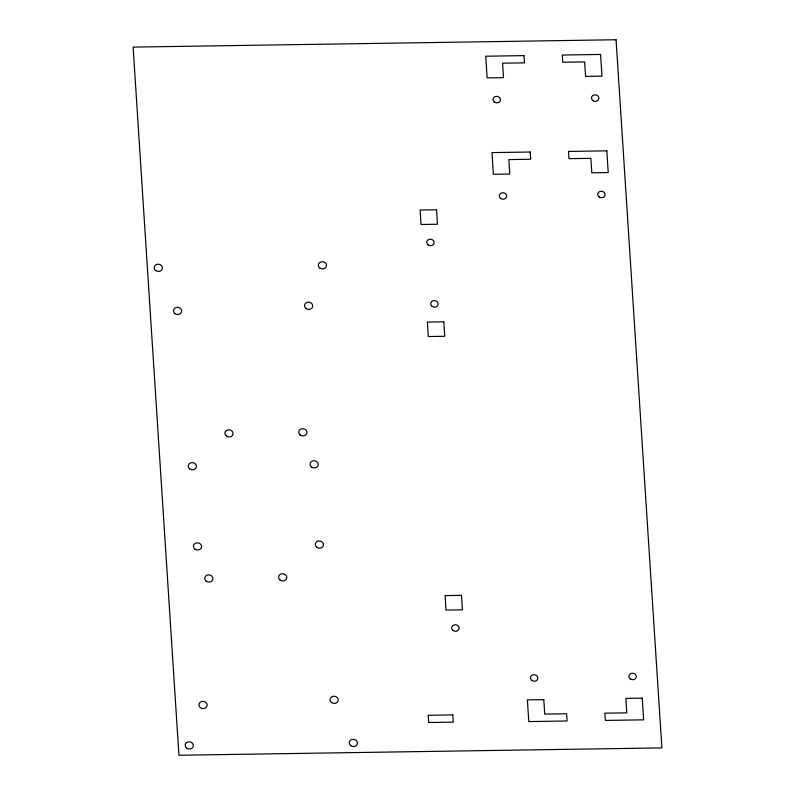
<?xml version="1.0" encoding="UTF-8"?>
<svg xmlns="http://www.w3.org/2000/svg" width="795" height="795" viewBox="0 0 795 795"><rect width="100%" height="100%" fill="white"/><g stroke="black" fill="none" stroke-linecap="round" stroke-linejoin="round"><path stroke-width="1.19" d="M616.055 39.75L133.103 47.104L178.945 755.25L661.897 747.896L616.055 39.75M524.004 55.62L485.725 56.207L487.126 77.9L503.533 77.652L502.599 63.183L524.471 62.855L524.004 55.62M600.583 54.457L562.294 55.044L562.761 62.268L584.643 61.94L585.577 76.4L601.984 76.151L600.583 54.457M530.245 152.024L491.966 152.6L493.367 174.294L509.774 174.045L508.84 159.586L530.712 159.248L530.245 152.024M606.823 150.851L568.534 151.438L569.001 158.672L590.884 158.334L591.818 172.793L608.225 172.545L606.823 150.851M436.534 209.771L420.128 210.019L421.062 224.478L437.469 224.23L436.534 209.771M443.789 321.836L427.382 322.084L428.316 336.543L444.723 336.295L443.789 321.836M461.498 595.356L445.091 595.604L446.025 610.063L462.432 609.815L461.498 595.356M543.8 699.64L527.393 699.888L528.794 721.582L567.083 720.995L566.616 713.771L544.734 714.099L543.8 699.64M642.251 698.139L625.844 698.388L626.778 712.857L604.896 713.185L605.363 720.419L643.652 719.833L642.251 698.139M452.812 714.894L428.197 715.271L428.664 722.506L453.279 722.128L452.812 714.894M453.071 630.465A3.707 3.24 8.6 0 0 459.053 628.656A3.707 3.24 8.6 0 0 454.074 624.93A3.707 3.24 8.6 0 0 453.071 630.465M630.306 678.9A3.707 3.24 8.6 0 0 636.288 677.092A3.707 3.24 8.6 0 0 631.309 673.375A3.707 3.24 8.6 0 0 630.306 678.9M599.102 196.922A3.707 3.24 8.6 0 0 605.084 195.113A3.707 3.24 8.6 0 0 600.106 191.396A3.707 3.24 8.6 0 0 599.102 196.922M531.855 680.401A3.707 3.24 8.6 0 0 537.837 678.592A3.707 3.24 8.6 0 0 532.859 674.875A3.707 3.24 8.6 0 0 531.855 680.401M500.651 198.422A3.707 3.24 8.6 0 0 506.634 196.613A3.707 3.24 8.6 0 0 501.655 192.897A3.707 3.24 8.6 0 0 500.651 198.422M319.838 268.024A4.124 3.607 8.6 0 0 326.487 266.007A4.124 3.607 8.6 0 0 320.951 261.883A4.124 3.607 8.6 0 0 319.838 268.024M306.035 308.52A4.124 3.607 8.6 0 0 312.683 306.502A4.124 3.607 8.6 0 0 307.148 302.378A4.124 3.607 8.6 0 0 306.035 308.52M194.944 549.146A4.124 3.607 8.6 0 0 201.582 547.129A4.124 3.607 8.6 0 0 196.057 543.005A4.124 3.607 8.6 0 0 194.944 549.146M280.088 580.052A4.124 3.607 8.6 0 0 286.737 578.044A4.124 3.607 8.6 0 0 281.201 573.91A4.124 3.607 8.6 0 0 280.088 580.052M200.479 707.669A4.124 3.607 8.6 0 0 207.127 705.652A4.124 3.607 8.6 0 0 201.592 701.528A4.124 3.607 8.6 0 0 200.479 707.669M226.426 436.127A4.124 3.607 8.6 0 0 233.074 434.12A4.124 3.607 8.6 0 0 227.539 429.986A4.124 3.607 8.6 0 0 226.426 436.127M316.768 547.288A4.124 3.607 8.6 0 0 323.416 545.281A4.124 3.607 8.6 0 0 317.881 541.147A4.124 3.607 8.6 0 0 316.768 547.288M174.97 313.647A4.124 3.607 8.6 0 0 181.618 311.64A4.124 3.607 8.6 0 0 176.083 307.506A4.124 3.607 8.6 0 0 174.97 313.647M300.262 435.004A4.124 3.607 8.6 0 0 306.91 432.997A4.124 3.607 8.6 0 0 301.375 428.863A4.124 3.607 8.6 0 0 300.262 435.004M331.545 702.532A4.124 3.607 8.6 0 0 338.183 700.524A4.124 3.607 8.6 0 0 332.658 696.39A4.124 3.607 8.6 0 0 331.545 702.532M206.253 581.175A4.124 3.607 8.6 0 0 212.901 579.167A4.124 3.607 8.6 0 0 207.366 575.033A4.124 3.607 8.6 0 0 206.253 581.175M155.76 270.519A4.124 3.607 8.6 0 0 162.399 268.511A4.124 3.607 8.6 0 0 156.873 264.377A4.124 3.607 8.6 0 0 155.76 270.519M350.754 745.66A4.124 3.607 8.6 0 0 357.402 743.653A4.124 3.607 8.6 0 0 351.877 739.519A4.124 3.607 8.6 0 0 350.754 745.66M186.676 748.165A4.124 3.607 8.6 0 0 193.324 746.147A4.124 3.607 8.6 0 0 187.789 742.023A4.124 3.607 8.6 0 0 186.676 748.165M311.57 467.043A4.124 3.607 8.6 0 0 318.219 465.025A4.124 3.607 8.6 0 0 312.693 460.901A4.124 3.607 8.6 0 0 311.57 467.043M189.747 468.891A4.124 3.607 8.6 0 0 196.385 466.884A4.124 3.607 8.6 0 0 190.86 462.75A4.124 3.607 8.6 0 0 189.747 468.891M592.861 100.528A3.707 3.24 8.6 0 0 598.844 98.719A3.707 3.24 8.6 0 0 593.865 95.002A3.707 3.24 8.6 0 0 592.861 100.528M494.411 102.028A3.707 3.24 8.6 0 0 500.393 100.22A3.707 3.24 8.6 0 0 495.414 96.503A3.707 3.24 8.6 0 0 494.411 102.028M428.108 244.88A3.707 3.24 8.6 0 0 434.09 243.071A3.707 3.24 8.6 0 0 429.111 239.355A3.707 3.24 8.6 0 0 428.108 244.88M432.092 306.333A3.707 3.24 8.6 0 0 438.065 304.525A3.707 3.24 8.6 0 0 433.096 300.798A3.707 3.24 8.6 0 0 432.092 306.333"/></g></svg>
